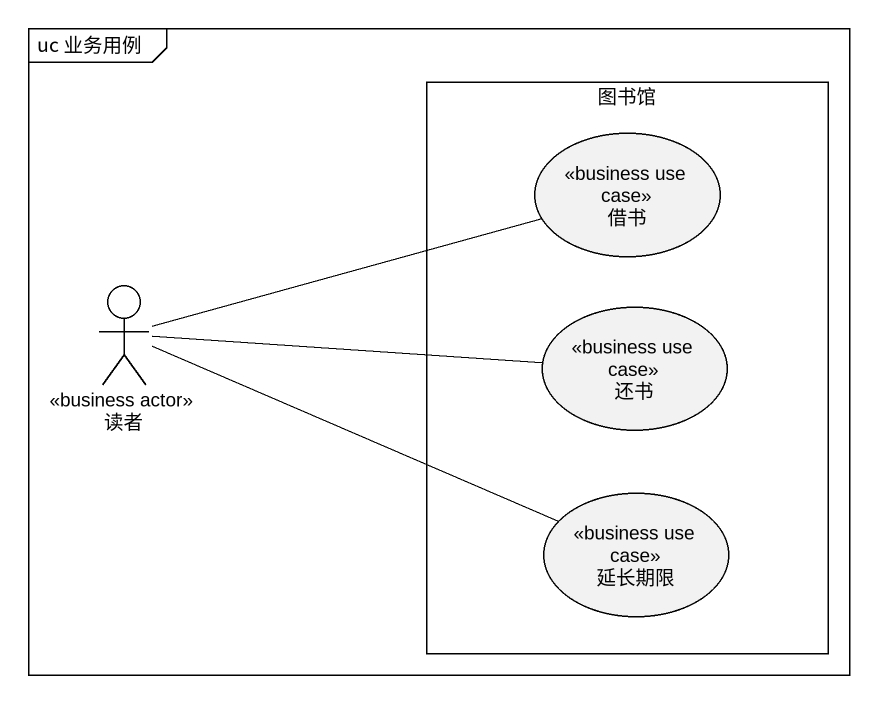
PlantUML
@startuml
mainframe uc 业务用例
rectangle 图书馆 {
  usecase 借书 <<business use case>>
  usecase 还书 <<business use case>>
  usecase 延长期限 <<business use case>>
}
actor 读者 <<business actor>>
读者 -right- 借书
读者 -right- 还书
读者 -right- 延长期限
@enduml
